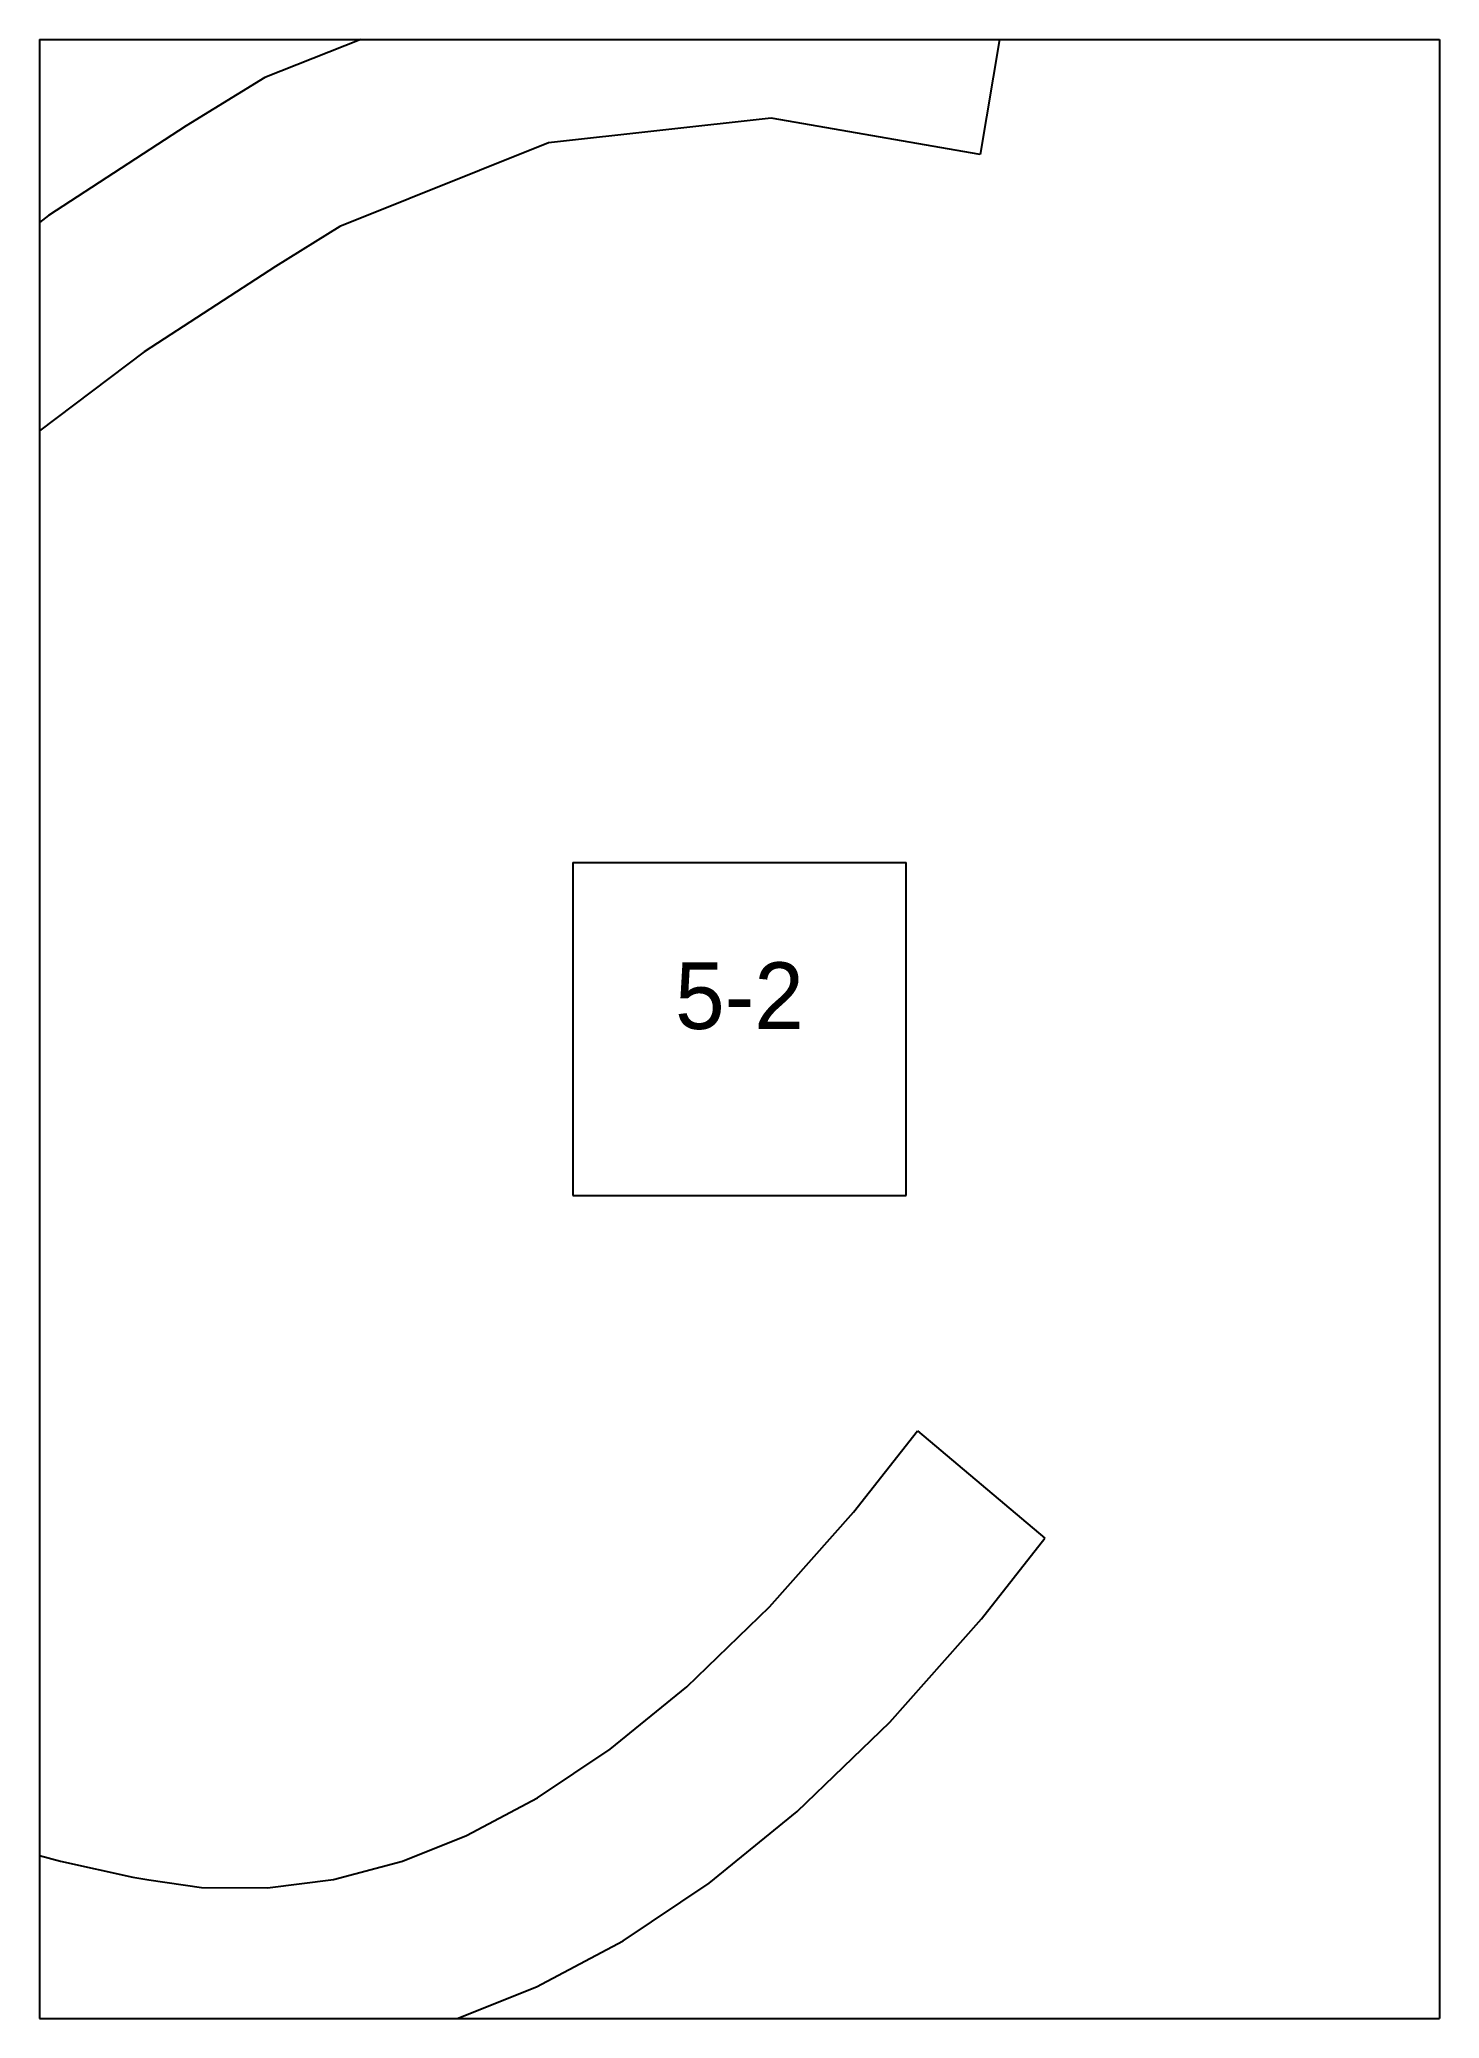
# Paper-space layout 'Plan 5-2' of a CAD drawing. Header units: metres, sheet in millimetres. Extents: x 0 to 210, y 0 to 297.
# The model-space entities are those that its viewports show. They can reach past a viewport. Long polylines and large blocks are cut down to what shows.
import ezdxf
from ezdxf.enums import TextEntityAlignment as Align

# ---------------------------------------------------------------- set-up
doc = ezdxf.new("R2010")
doc.units = ezdxf.units.M
for name, color, linetype in [('default', 7, 'Continuous'), ('TEXTLAYER', 7, 'Continuous'), ('VIEWPORTS', 7, 'Continuous')]:
    doc.layers.add(name, color=color, linetype=linetype)

msp = doc.modelspace()

# ---------------------------------------------------------------- linework, layer by layer
at = {"color": 9}
for p, q in [((210, -891), (210, -1188)), ((210, -891), (210, -1188)), ((420, -891), (420, -1188)), ((420, -891), (420, -1188)), ((0, -1188), (210, -1188)), ((0, -1188), (210, -1188)), ((210, -1188), (420, -1188)), ((210, -1188), (210, -1485)), ((210, -1188), (420, -1188)), ((210, -1188), (210, -1485)), ((420, -1188), (630, -1188)), ((420, -1188), (420, -1485)), ((420, -1188), (630, -1188)), ((420, -1188), (420, -1485)), ((290, -1311.5), (340, -1311.5)), ((290, -1311.5), (290, -1361.5)), ((340, -1361.5), (340, -1311.5)), ((290, -1361.5), (340, -1361.5)), ((0, -1485), (210, -1485)), ((0, -1485), (210, -1485)), ((210, -1485), (420, -1485)), ((210, -1485), (210, -1782)), ((210, -1485), (420, -1485)), ((210, -1485), (210, -1782)), ((420, -1485), (630, -1485)), ((420, -1485), (420, -1782)), ((420, -1485), (630, -1485)), ((420, -1485), (420, -1782))]:
    msp.add_line(p, q, dxfattribs=at)
at = {"layer": 'default', "color": 7, "linetype": 'Continuous'}
for p, q in [((280.28, -1179.25), (243.8, -1193.71)), ((355.24, -1180.59), (351.08, -1205.24)), ((243.8, -1193.71), (232, -1200.97)), ((319.76, -1199.81), (286.33, -1203.51)), ((351.08, -1205.24), (319.76, -1199.81)), ((232, -1200.97), (211.34, -1214.42)), ((286.33, -1203.51), (255.04, -1216.04)), ((211.34, -1214.42), (182.87, -1235.89)), ((255.04, -1216.04), (245.4, -1222.08)), ((245.4, -1222.08), (225.69, -1234.89)), ((225.69, -1234.89), (198.63, -1255.3)), ((332.12, -1409), (341.72, -1396.82)), ((341.72, -1396.82), (360.83, -1412.93)), ((319.49, -1423.24), (332.12, -1409)), ((351.29, -1425.04), (360.83, -1412.93)), ((307.08, -1435.25), (319.49, -1423.24)), ((337.54, -1440.54), (351.29, -1425.04)), ((295.6, -1444.59), (307.08, -1435.25)), ((323.67, -1453.94), (337.54, -1440.54)), ((284.71, -1451.89), (295.6, -1444.59)), ((274.06, -1457.56), (284.71, -1451.89)), ((310.47, -1464.69), (323.67, -1453.94)), ((264.43, -1461.4), (274.06, -1457.56)), ((202.07, -1458.38), (213.12, -1461.39)), ((213.12, -1461.39), (223.99, -1463.82)), ((223.99, -1463.82), (226.4, -1464.22)), ((244.2, -1465.42), (254.09, -1464.15)), ((254.09, -1464.15), (264.43, -1461.4)), ((226.4, -1464.22), (234.27, -1465.33)), ((234.27, -1465.33), (244.2, -1465.42)), ((297.56, -1473.34), (310.47, -1464.69)), ((284.56, -1480.25), (297.56, -1473.34)), ((272.27, -1485.14), (284.56, -1480.25)), ((207.09, -1485.65), (219.19, -1488.36)), ((258.89, -1488.69), (272.27, -1485.14))]:
    msp.add_line(p, q, dxfattribs=at)

# ---------------------------------------------------------------- texts
at = {"layer": 'TEXTLAYER', "color": 1}
msp.add_text('5-2', height=10, dxfattribs=at).set_placement((315, -1336.5), align=Align.CENTER)

psp = doc.layouts.new('Plan 5-2')

# ---------------------------------------------------------------- viewports
at = {"layer": 'VIEWPORTS'}
psp.add_viewport(center=(105, 148.5), size=(210, 297), view_center_point=(315, -1336.5), view_height=297, dxfattribs=at)

doc.saveas('drawing.dxf')
